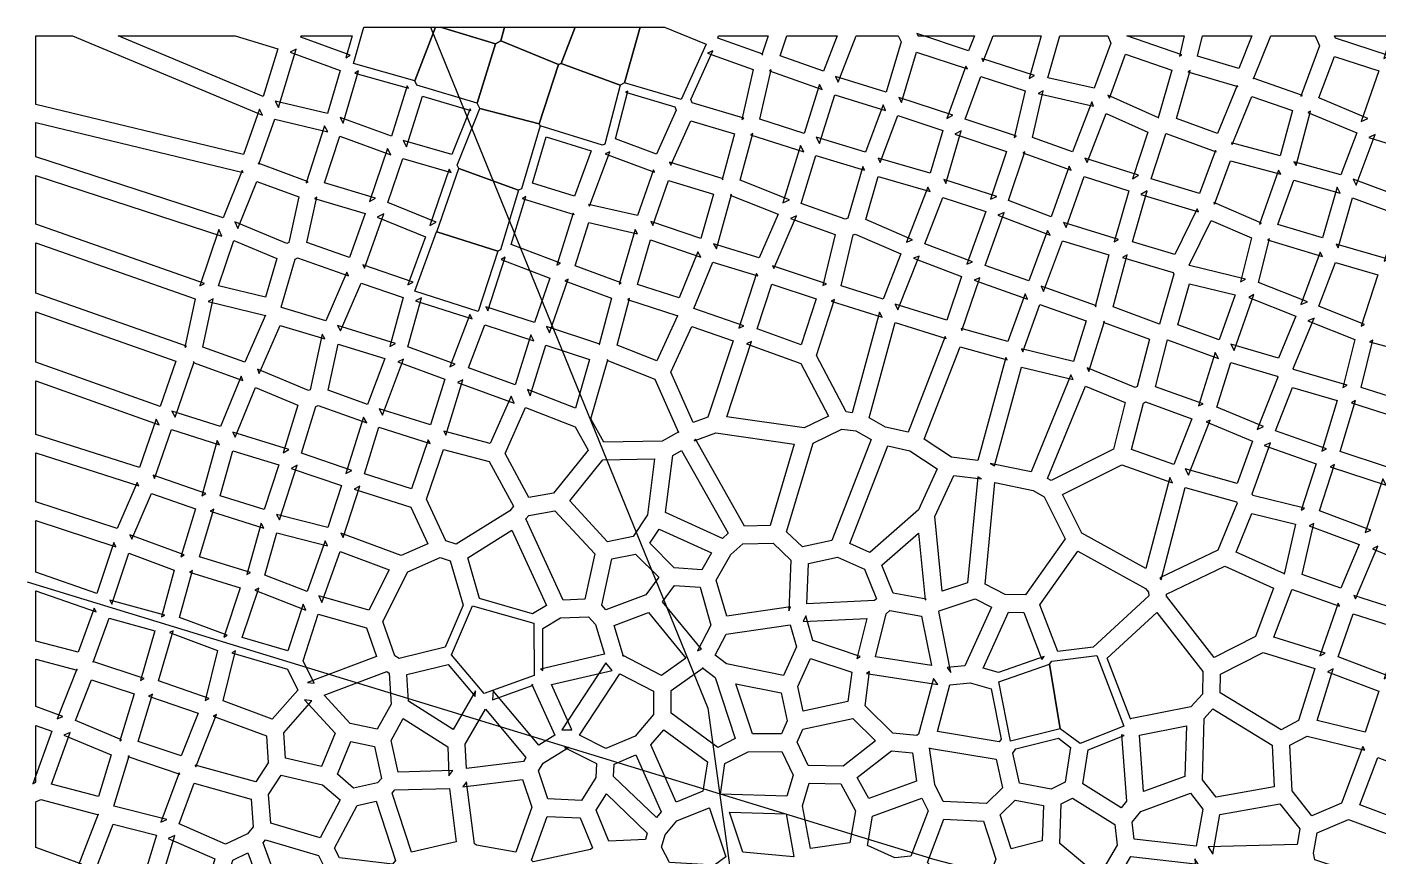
# Model space of a CAD drawing. Header units: metres. Extents: x -200 to 17000, y -360 to 16840.
# Drawn here: x -200 to 10521, y 10259 to 16840 of the extents above; entities that cross this region are included whole.
import ezdxf

# ---------------------------------------------------------------- set-up
doc = ezdxf.new("R2010")
doc.units = ezdxf.units.M
for name, color, linetype in [('AREAS_VERDES', 3, 'CONTINUOUS'), ('EIXOS_VIARIOS', 1, 'CONTINUOUS'), ('PRACAS', 8, 'CONTINUOUS'), ('QUADRAS', 7, 'CONTINUOUS')]:
    doc.layers.add(name, color=color, linetype=linetype)

msp = doc.modelspace()

# ---------------------------------------------------------------- linework, layer by layer
at = {"layer": 'AREAS_VERDES'}
for points in [[(3038.01, 16840), (2874.38, 16412.74), (2388.58, 16549.63), (2471.49, 16840)], [(3077.88, 16840), (3514.75, 16707.94), (3368.98, 16237.17), (2890.14, 16379.36), (2874.38, 16412.74), (3038.01, 16840)], [(3514.75, 16707.94), (3077.88, 16840), (3586.19, 16840), (3557.92, 16729.72)], [(4014.95, 16541.79), (3557.92, 16729.72), (3586.19, 16840), (4145.7, 16840), (4036.76, 16551.7)], [(4503.5, 16380.34), (4036.76, 16551.7), (4145.7, 16840), (4663.01, 16840), (4538.21, 16398.01)], [(4987.13, 16265.59), (4538.21, 16398.01), (4663.01, 16840), (4854.03, 16840), (5185.76, 16705.18)], [(3861.51, 16073.52), (3389.8, 16194.67), (3368.98, 16237.17), (3514.75, 16707.94), (3557.92, 16729.72), (4014.95, 16541.79)], [(4364.51, 15902.28), (3870.11, 16056.28), (3861.51, 16073.52), (4014.95, 16541.79), (4036.76, 16551.7), (4503.5, 16380.34), (4382.42, 15910.96)], [(3698.27, 15545.53), (3225.2, 15718.79), (3210.89, 15744.59), (3389.8, 16194.67), (3861.51, 16073.52), (3870.11, 16056.28), (3721.01, 15556.81)], [(3534.57, 15063.47), (3051.03, 15217.18), (3225.2, 15718.79), (3698.27, 15545.53), (3554.39, 15074.25)], [(3378.7, 14583.67), (2876.22, 14744.78), (3047.47, 15215.45), (3051.03, 15217.18), (3534.57, 15063.47)], [(3818.95, 12111.86), (3821.22, 11697.93), (3424.75, 11554.59), (3165.25, 11862.89), (3332.6, 12251.61)], [(7994.16, 11276.13), (7909.43, 11788.27), (7927.62, 11812.68), (8284.49, 11855.78), (8496.85, 11295.03), (8151.75, 11157.84)], [(7599.24, 11177.16), (7507.19, 11648.59), (7909.43, 11788.27), (7994.16, 11276.13)]]:
    msp.add_lwpolyline(points, close=True, dxfattribs=at)
at = {"layer": 'EIXOS_VIARIOS'}
for points in [[(3000, 16840), (5200, 11440), (6000, 5640), (6800, -360)], [(-200, 12440), (7000, 10240), (17000, 7640)]]:
    msp.add_lwpolyline(points, dxfattribs=at)
at = {"layer": 'PRACAS'}
for points in [[(5634.76, 16623.88), (5278.67, 16751.84), (5284, 16770), (5678.49, 16770), (5626.29, 16619.54)], [(2689.38, 15974.5), (2283.84, 16121.97), (2307.61, 16078.85), (2429.62, 16492.62), (2398.69, 16474.06), (2824.7, 16354.01), (2815.15, 16374.24)], [(4273.46, 15857.32), (4141.91, 15498.67), (3807.86, 15603.01), (3916.92, 15968.38)], [(6685.32, 14642.72), (6706.45, 14598.65), (6874.34, 15024.25), (6830.46, 15006.21), (7211.43, 14861.41), (7094.08, 14515.8)], [(2501.22, 13846.87), (2186.86, 13959.59), (2266.83, 14325.2), (2636.79, 14211.11)], [(5490.32, 12882.19), (5100.42, 13572.82), (5090.36, 13558.59), (5263.25, 13621.13), (5884.71, 13531.91), (5692.23, 12886.25)], [(515.93, 12862.81), (-130, 13074.24), (-130, 13462.71), (685.27, 13201.55), (673.23, 13229.55)], [(1044.96, 12654.11), (614.55, 12814.01), (631.95, 12778.15), (788, 13141.98), (1137.06, 13020.22), (1020.03, 12639.4)], [(4832.12, 11697.48), (4522.48, 11859.09), (4530.48, 11849.45), (4457.04, 12094.4), (4728.62, 12196.61), (5025.12, 11834.77)], [(5251.28, 10193.21), (4895.34, 10214.61), (4830.8, 10337.34), (4861.53, 10433.94), (4953.19, 10546.39), (5210.07, 10648.9), (5212.41, 10646.9), (5342.29, 10259.48)]]:
    msp.add_lwpolyline(points, close=True, dxfattribs=at)
at = {"layer": 'QUADRAS'}
for points in [[(159.36, 16770), (1667.58, 16139.99), (1643.1, 16187.63), (1517.31, 15830.34), (-130, 16225.72), (-130, 16770)], [(1673.81, 16289.11), (522.58, 16770), (1449.97, 16770), (1789.24, 16666.74)], [(2378.71, 16770), (2328.86, 16595.43), (2362.77, 16615.78), (1970.79, 16758.41), (1974.75, 16770)], [(6225.25, 16770), (6114.95, 16489.82), (5772.06, 16612.58), (5826.68, 16770)], [(6210.45, 16447.62), (6231.6, 16403.95), (6375.71, 16770), (6708.35, 16770), (6732.68, 16723.33), (6612.66, 16322.94)], [(6856.87, 16787.95), (6866.23, 16770), (7312.54, 16770), (7266.22, 16651.8)], [(7788.93, 16456.42), (7371.75, 16591.61), (7383.44, 16567.22), (7462.91, 16770), (7843.53, 16770), (7748.14, 16433.02)], [(8371.01, 16770), (8394.94, 16712.52), (8263.21, 16354.44), (7895.16, 16438.36), (7989.03, 16770)], [(8522.67, 16769.99), (8522.66, 16770), (8977.14, 16770), (8938.25, 16608.63), (8958.98, 16619.11)], [(9513.83, 16770), (9409.6, 16511.05), (9082.31, 16608.84), (9121.15, 16770)], [(9524.36, 16434.67), (9527.34, 16428.64), (9664.75, 16770), (10014.55, 16770), (10050.82, 16692.11), (9900.24, 16291.13), (9914.97, 16298.18)], [(10617.45, 16770), (10558.65, 16590.81), (10605.58, 16612.62), (10177.3, 16752.15), (10168.99, 16770)], [(2183.84, 16154.11), (1766.68, 16253.45), (1793.4, 16201.44), (1934.82, 16664.05), (1886.61, 16640.06), (2284.45, 16495.3)], [(5485.65, 16116.96), (5075.8, 16237.87), (5063.77, 16265.21), (5238.38, 16651.64), (5195.26, 16633.05), (5557.7, 16502.8), (5468, 16106.67)], [(7140.74, 16141.51), (6714.82, 16282.24), (6734.06, 16240.39), (6854.24, 16641.28), (7256.88, 16507.36), (7245.71, 16530.66), (7093.08, 16115.25)], [(8772.19, 16120.68), (8371.84, 16300.45), (8383.17, 16275.03), (8512.11, 16625.51), (8878.64, 16498.75), (8770.73, 16119.95)], [(10432.78, 16115.63), (10045.08, 16278.59), (10168.68, 16607.71), (10520.46, 16493.11), (10379.7, 16089.74)], [(5963.28, 15996.54), (5612, 16108.68), (5700.69, 16500.35), (5688.14, 16493.92), (6104.7, 16344.79), (6085.57, 16384.29)], [(7647.68, 15974.5), (7240.36, 16110.17), (7364.09, 16446.93), (7714.21, 16333.46), (7628.96, 15964.1)], [(9397.49, 16375.4), (9241.13, 15995.81), (8914.73, 16114.46), (9023.03, 16494.62), (9005.4, 16485.71), (9401.46, 16367.37)], [(4792.35, 15832.37), (4465.94, 15954.46), (4563.4, 16332.28), (4545.14, 16322.99), (4936.15, 16207.65), (4948.23, 16180.19)], [(6056.98, 15966.25), (6084.7, 15916.06), (6206.51, 16302.27), (6608.87, 16177.55), (6588.16, 16222.58), (6448.02, 15848.6)], [(8242.98, 16245.66), (8089.56, 15850.01), (7772.4, 15963.04), (7858.19, 16334.75), (7818.83, 16312.17), (8257.96, 16212.04)], [(3169.31, 15829.48), (2782.48, 15941.35), (2809.91, 15891.13), (2936.24, 16292.65), (3319.63, 16178.8), (3313.3, 16191.71)], [(9350.52, 15921.94), (9356.64, 15908.67), (9513.75, 16290.07), (9834.78, 16177.9), (9738.88, 15818.56)], [(1355.53, 15326.93), (-130, 15811.32), (-130, 16081.75), (1513.33, 15687.32), (1506.2, 15702.49)], [(2013.07, 15604.58), (2029.7, 15613.86), (1633.68, 15760.4), (1637.93, 15751.35), (1764.23, 16110.12), (2185.86, 16009.71), (2159.31, 16057.86)], [(5321.03, 15636.53), (4895.24, 15767.83), (4905.89, 15743.42), (5063.68, 16095.48), (5409.46, 15993.47), (5312.12, 15631.76)], [(6550.56, 15799.28), (6566.85, 15766.72), (6705.88, 16137.75), (7061.76, 16020.17), (6963.21, 15680.33)], [(8189.08, 15799.69), (8206.94, 15765.48), (8357.38, 16153.47), (8687.5, 16005.24), (8566.52, 15635.78), (8615.06, 15664.27)], [(9847.04, 15771.45), (9863.62, 15743), (9978.47, 16173.36), (9957.74, 16163.44), (10345.58, 16000.42), (10219.72, 15667.49)], [(2515.57, 15457.4), (2564, 15483.38), (2159.85, 15603.56), (2279.55, 15974.56), (2685.44, 15826.96), (2658.81, 15875.71)], [(5847.26, 15470.62), (5455.64, 15626.33), (5554.93, 15995.29), (5537.91, 15985.37), (5961.1, 15850.28), (5933.84, 15899.63), (5794.27, 15446.87)], [(7490.11, 15496.6), (7070.1, 15631.95), (7085.85, 15600.59), (7206.94, 16018.14), (7156.71, 15990.47), (7566.19, 15854.08), (7439.39, 15474.36)], [(9225, 15859.83), (9098.77, 15519.11), (8713.63, 15635.16), (8830.99, 15993.57), (8833.75, 15994.93), (9228.94, 15851.28)], [(10721.52, 15483), (10315.24, 15633.6), (10339.02, 15587.13), (10490.57, 15988.05), (10441.94, 15964.34), (10846.39, 15837.69)], [(3044.95, 15292.06), (2660.54, 15448.6), (2779.64, 15796.44), (3163.69, 15685.37), (3148.81, 15712.19), (2994.4, 15267.49)], [(4252.91, 15433.81), (4261.68, 15418.65), (4420.49, 15851.61), (4385.97, 15834.89), (4777.06, 15688.62), (4768.81, 15707.53), (4642.37, 15344.42)], [(6289.14, 15316.45), (5938.55, 15439.67), (6055.91, 15820.37), (6441.5, 15704.37), (6426.81, 15733.72), (6308.01, 15325.02)], [(8064.16, 15736.46), (7921.16, 15336.29), (7583.64, 15464.33), (7712.56, 15850.39), (7696.5, 15841.47), (8080.85, 15704.48)], [(9210.58, 15449.69), (9216.88, 15434.9), (9344.25, 15778.73), (9742.54, 15672.71), (9724.05, 15704.45), (9572.65, 15276.63), (9589.49, 15285.4)], [(1208.05, 14807.37), (-130, 15277.31), (-130, 15664.06), (1345.83, 15182.84), (1320.79, 15235.43), (1170.09, 14787.63)], [(6820.9, 15153.64), (6450.68, 15314.26), (6549.41, 15653.91), (6962.16, 15534.93), (6944.21, 15570.68), (6775.06, 15134.8)], [(8455.76, 15155.57), (8018.45, 15290.53), (8039.34, 15250.97), (8183.56, 15654.54), (8537.48, 15542.03), (8420.65, 15136.09)], [(1861.26, 15124.16), (1447.77, 15294.41), (1472.5, 15242.48), (1622.11, 15615.4), (1954.21, 15492.52), (1874.96, 15132.1)], [(5144.45, 15161.96), (4747.84, 15298.54), (4763.86, 15267.59), (4887.83, 15623.61), (5242.59, 15514.21)], [(10073.63, 15167.41), (9719.96, 15273.26), (9845.03, 15626.67), (10214.22, 15523.67), (10190.38, 15570.26)], [(2356.63, 15012.72), (2018.36, 15132.35), (2097.27, 15491.25), (2079.59, 15481.37), (2480.98, 15362.01)], [(4031.67, 14966.58), (3640.41, 15116.29), (3756.4, 15496.22), (3726.95, 15481.62), (4137.75, 15353.29), (4131.56, 15364), (4002.03, 14951.81)], [(5244.92, 15120.76), (5266.95, 15080), (5387.7, 15513.42), (5376.19, 15507.26), (5755.98, 15356.26), (5605.71, 15009.41)], [(7298.06, 14978.25), (6920.22, 15121.87), (7062.08, 15487.44), (7403.48, 15377.42), (7252.66, 14959.08)], [(9080.13, 15398.71), (8901.48, 15036.09), (8566.35, 15136.16), (8683.13, 15541.89), (8633.87, 15512.97), (9089.99, 15375.54)], [(10196.35, 15087.92), (10311.62, 15485.63), (10712.21, 15337.14), (10693.3, 15378.87), (10563.44, 14982.71), (10595.33, 14998.38), (10180.43, 15117.82)], [(2863.26, 14816.5), (2461.96, 14954.33), (2475.1, 14928.08), (2628.57, 15359.15), (2576.98, 15331.47), (2958.64, 15176.04), (2820.01, 14795.05)], [(6139.41, 14804.27), (5711.36, 14947.66), (5722.05, 14925.78), (5902.32, 15341.88), (5854.97, 15320.66), (6209.55, 15196.03), (6111.34, 14790.35)], [(7893.5, 15227.35), (7743.77, 14828.54), (7397.95, 14949.3), (7549.55, 15369.79), (7497.86, 15347.13), (7913.5, 15189.46)], [(4512.79, 14810.89), (4146.69, 14945.15), (4254.96, 15289.7), (4640.59, 15201.18), (4623.47, 15234.25), (4496.41, 14802.35)], [(9461.72, 14841.2), (9018.19, 14949.21), (9016.44, 14952.64), (9190.44, 15305.83), (9509.99, 15167.28), (9423.18, 14818.69)], [(1064.13, 14309.65), (-130, 14729.47), (-130, 15128.93), (1132.17, 14685.64), (1050.68, 14302.58)], [(1691.36, 14696.97), (1318.07, 14788.42), (1438.66, 15146.75), (1781.65, 15005.53)], [(4970.27, 14693.14), (4641.54, 14799.64), (4745.04, 15151.43), (5143.33, 15014.28), (5119.61, 15058.17)], [(6589.03, 14682.51), (6255.07, 14789.03), (6352.48, 15191.45), (6366.9, 15198), (6730.21, 15040.38)], [(8280.03, 14630.52), (7841.03, 14785.52), (7861.29, 14743.25), (8012.45, 15145.87), (8378.6, 15032.87), (8269.6, 14625.07)], [(9953.82, 14660.65), (9566.65, 14815.46), (9652.55, 15160.4), (9636.59, 15152.08), (10073.15, 15021.42), (10055.96, 15053.71), (9900.74, 14638.69)], [(2168.57, 14511.28), (1816.78, 14615.1), (1814.58, 14619.56), (1925.83, 14999.77), (1943.85, 15010.21), (2349.19, 14866.85), (2334.96, 14895.27)], [(3823.95, 14497.93), (3437.76, 14621.96), (3454.23, 14589.59), (3592.53, 15015.32), (3559.51, 14997.35), (3946.84, 14849.14)], [(8780.57, 14484.31), (8413.35, 14620.72), (8523.58, 15033.09), (8488.12, 15013.41), (8889.4, 14893.59), (8895.5, 14881.63), (8780.89, 14484.47)], [(5484.14, 14471.87), (5087.02, 14607.69), (5086.79, 14608.2), (5237.48, 14976.54), (5595.41, 14866.07), (5586, 14885.33), (5445.18, 14453.16)], [(10380.03, 14466.79), (10407.64, 14481.8), (10045.25, 14625.43), (10175.45, 14973.57), (10513, 14876.39)], [(2676.64, 14307.87), (2720.85, 14331.7), (2262.65, 14473), (2285.94, 14430.01), (2450.66, 14810.18), (2783.26, 14695.95)], [(4342.43, 14325.89), (3918.56, 14464.35), (3943.45, 14415.56), (4092.05, 14840.24), (4064.11, 14826.32), (4433.76, 14690.76), (4336.51, 14323.02)], [(5940.22, 14319.14), (5590.02, 14445.78), (5706.03, 14801.8), (6056.91, 14684.26)], [(7206.72, 14448.34), (7213.95, 14433.41), (7355.61, 14850.59), (7310.51, 14831.54), (7734.73, 14683.41), (7714.59, 14725.4), (7576.73, 14345.69)], [(9380.9, 14716.79), (9254.77, 14358.56), (8924.79, 14478.19), (9019.07, 14804.9)], [(3153.23, 14146.75), (3194.28, 14167.4), (2820.78, 14304.05), (2927.37, 14692.02), (2881.88, 14669.46), (3329.54, 14525.92), (3312.08, 14560.26)], [(9346.82, 14324.87), (9373.51, 14274.29), (9530.11, 14719.01), (9489.74, 14695.44), (9862.28, 14546.48), (9723.61, 14214.57)], [(854.84, 13831.25), (-130, 14182.14), (-130, 14581.07), (980.56, 14190.63)], [(1526.63, 14181.86), (1193.51, 14301.18), (1275.04, 14684.41), (1236.35, 14664.29), (1691.39, 14552.83), (1690.36, 14554.92)], [(4793.93, 14192.47), (4479.56, 14316.36), (4577.51, 14686.75), (4561.51, 14678.41), (4959.74, 14549.38), (4958.94, 14551.12)], [(6295.19, 13787.61), (6060.37, 14235.18), (6202.25, 14679.16), (6177.41, 14666.85), (6580.07, 14538.42), (6561, 14578.2), (6343.31, 13782.03)], [(7685.27, 14287.7), (7696.42, 14265.13), (7832.54, 14640.05), (8198.55, 14510.82), (8097.9, 14187.93)], [(3670.83, 14003.12), (3299.78, 14137.84), (3430.2, 14477.35), (3818.36, 14352.68), (3794.05, 14400.34)], [(6607.31, 13667.8), (6476.99, 13740.12), (6683.82, 14496.59), (7088.68, 14370.89), (7081.22, 14386.27), (6786.46, 13627.48)], [(8206.54, 14138.68), (8220.01, 14109.23), (8343.63, 14505.79), (8334.09, 14500.81), (8700.34, 14364.77), (8604.16, 13990.63), (8588, 13981.81)], [(9844.35, 14125.45), (9840.96, 14132.29), (10007.72, 14531.44), (9956.2, 14510.13), (10329.49, 14362.18), (10234.19, 13981.68), (10267.99, 14001.17)], [(2030.96, 13957.38), (1626.82, 14126.14), (1640.88, 14093.82), (1806.88, 14472.05), (2160.47, 14367.7), (2140.77, 14404.06), (2044.42, 13963.55)], [(5400.39, 14352.55), (5200.11, 13747.17), (5083.38, 13704.94), (4906.67, 14102.57), (5073.18, 14464.46)], [(4150.46, 13818.35), (3768.36, 13966.96), (3790.54, 13916.49), (3915.15, 14318.19), (4261.63, 14205)], [(5963.81, 13661.99), (5348.61, 13750.31), (5545.73, 14346.13), (5506.28, 14327.19), (5935.41, 14172), (6154.74, 13753.96)], [(7131.62, 13428.1), (6915.45, 13572.89), (7199.83, 14304.97), (7571.54, 14201.84), (7562.49, 14220.14), (7339.5, 13401.74)], [(9126.03, 13851.07), (8748.02, 13987.93), (8843.46, 14359.19), (8842.94, 14358.95), (9248.04, 14212.09), (9223.25, 14259.07), (9091.15, 13835.35)], [(10378.75, 13982.62), (10472.73, 14357.83), (10446.81, 14343.75), (10873.32, 14228.88), (10863.43, 14248.69), (10714.08, 13875.8)], [(1334.01, 13671.92), (948.81, 13794.71), (973.82, 13747.39), (1126.69, 14184.37), (1117.68, 14179.63), (1512.37, 14038.26), (1497.88, 14071.59)], [(2999.55, 13684.79), (2592.53, 13812.5), (2619.42, 13763.09), (2784.66, 14207.05), (2741.71, 14183.9), (3112.13, 14048.38)], [(4837.02, 13556.84), (4374.23, 13549.35), (4271.85, 13733.88), (4406.21, 14201.23), (4398.89, 14197.67), (4777.52, 14048.46), (4965.76, 13624.88), (4969.73, 13630.49)], [(9605.13, 13671.86), (9234.49, 13824.75), (9345.09, 14179.5), (9714.97, 14071.23), (9718.67, 14063.76), (9553.93, 13649.7)], [(7436.93, 13379.52), (7473.28, 13360.18), (7686.67, 14143.33), (8095.7, 14044.43), (8078.1, 14082.89), (7762.93, 13312.59)], [(824.28, 13730.72), (692.93, 13346.1), (-130, 13609.72), (-130, 14033.52), (848.51, 13684.89)], [(1877.35, 13489.2), (1431.93, 13626.51), (1451.35, 13589.06), (1611.9, 13980.65), (1946.63, 13840.88), (1830.31, 13463.99)], [(3472.92, 13538.09), (3104.86, 13634.49), (3121.34, 13604.81), (3256.74, 14042.11), (3213.36, 14020.28), (3663.89, 13856.69), (3639.41, 13912.42)], [(7922.05, 13243.66), (7893.16, 13261.18), (8192.6, 13993.04), (8509.53, 13862.71), (8416.16, 13492.89)], [(10105.48, 13495.62), (9700.23, 13638.71), (9836.73, 13981.79), (10189.61, 13878.26), (10068.1, 13475.84)], [(2375.74, 13323.96), (1975.66, 13460.21), (2089.91, 13830.4), (2108.56, 13838.94), (2493.95, 13700.75), (2468.93, 13746.75), (2329.13, 13298.61)], [(9037.28, 13734.3), (8893.26, 13370.28), (8559.65, 13489.33), (8652.63, 13857.59), (8670.23, 13867.2)], [(10580.68, 13353.67), (10213.49, 13473.01), (10336.01, 13878.79), (10303.08, 13859.79), (10706.85, 13731.17), (10701.77, 13740.49)], [(3973.89, 13144.19), (3779.4, 13109.35), (3590.66, 13458.32), (3752.78, 13822.81), (4147.61, 13669.24), (4249.32, 13485.92)], [(8984, 13335.99), (9010.34, 13285.66), (9183.54, 13723.42), (9149.82, 13708.23), (9517.32, 13556.63), (9396.22, 13219.35)], [(1218, 13140.27), (801.55, 13285.53), (811.94, 13261.37), (944.37, 13649.18), (1325.47, 13527.7), (1308.45, 13560.5), (1186.5, 13123.58)], [(2849.39, 13178.6), (2475.12, 13296.47), (2590.52, 13666.4), (2998.01, 13538.54), (2981.91, 13567.53)], [(5950.05, 12718.35), (5824.05, 12838.39), (6033.22, 13540.03), (6262.48, 13650.47), (6373.14, 13637.64), (6494.74, 13570.16), (6182.78, 12768.79)], [(7017.88, 13335.78), (6869.19, 13012.47), (6483.28, 12674.48), (6323.84, 12745.23), (6625.52, 13520.2), (6801.78, 13480.53)], [(9521.4, 13125.66), (9515.69, 13137.8), (9661.41, 13543.66), (9610.87, 13521.79), (10023.47, 13376.11), (9903.99, 13007.79), (9931.53, 13023.79)], [(1680.49, 13013.15), (1331.51, 13122.34), (1431.38, 13480.17), (1796.06, 13367.76)], [(3627.42, 13004.99), (3202.78, 12739.2), (3121.73, 12765.15), (2968.9, 13095.25), (3103.44, 13490.14), (3465.59, 13395.28), (3657.53, 13040.38)], [(4403.88, 12759.04), (4104.41, 13083.02), (4367.31, 13409.21), (4776.09, 13415.84), (4720, 12972.73), (4605.91, 12800.06)], [(5314.01, 12784.77), (4863.31, 12990.09), (4920.66, 13443.14), (4990.86, 13482.1), (5361.09, 12826.32)], [(2185.79, 12870.35), (1779.01, 12974.13), (1801.45, 12932.5), (1942.5, 13365.29), (1894.97, 13339.8), (2294.29, 13203.8)], [(8165.94, 12827.23), (8012.8, 13132.63), (8480.94, 13368.77), (8884.13, 13224.89), (8861.37, 13268.39), (8672.4, 12547.29)], [(10049.57, 13002.85), (10168.93, 13370.8), (10133.2, 13351.9), (10578.07, 13207.31), (10551.04, 13257.35), (10411.24, 12830.83), (10455.47, 12851.22)], [(2766.06, 12648.59), (2289.78, 12827.21), (2307.6, 12792.23), (2440.16, 13199.64), (2394.84, 13174.98), (2843.07, 13033.81), (2977.76, 12742.89)], [(7258.69, 12432.89), (7056.07, 12365.67), (6998.06, 12957.62), (7148.54, 13284.84), (7369.5, 13256.81), (7338.84, 13273.13)], [(7555.9, 12340.85), (7398.24, 12421.49), (7475.24, 13228.74), (7779.79, 13166.21), (7865.38, 13114.29), (8031.72, 12782.56), (7718.44, 12338.62)], [(8782.14, 12472.83), (8793.64, 12457.68), (8985.57, 13190.05), (9390.26, 13075.54), (9395.79, 13063.78), (9243.95, 12692.47)], [(1573.04, 12515.61), (1166.5, 12639.41), (1282.17, 13015.83), (1252.81, 13000.28), (1677.51, 12867.39), (1656.9, 12905.62), (1542.44, 12499.44)], [(4303.04, 12661.88), (4224.67, 12302.87), (4052.94, 12295.43), (3756.01, 12940.07), (3778.95, 12967.04), (3986.59, 13004.23)], [(9772.69, 12504.25), (9388.87, 12676.98), (9514.1, 12983.22), (9858.8, 12897.6), (9769.59, 12502.77)], [(353.08, 12348.14), (-130, 12516.89), (-130, 12926.93), (505, 12719.07), (488.4, 12753.29)], [(9912.4, 12499.59), (10003.74, 12903.83), (9968.85, 12883.55), (10365.3, 12735.45), (10219.52, 12391.73)], [(2163.71, 12766.26), (2020.89, 12364.07), (1686.31, 12493.83), (1780.82, 12829.19), (2184.06, 12726.31)], [(3809.41, 12187.43), (3388.96, 12308.25), (3294.44, 12631.42), (3643.43, 12849.85), (3918.92, 12251.74)], [(4932.41, 12552.54), (4738.24, 12746.37), (4812.82, 12859.25), (5227.6, 12670.29), (5151.6, 12536.6)], [(6929.23, 12304.44), (6669.42, 12350.61), (6579.35, 12572.52), (6870.17, 12827.23), (6922.12, 12297.12)], [(892.38, 12176.19), (456.4, 12296.2), (472.73, 12264.45), (607.3, 12667.35), (967.43, 12533.56), (866.04, 12162.12)], [(2510.08, 12215.63), (2113.19, 12328.6), (2138.64, 12277.28), (2281.87, 12680.65), (2670.76, 12534.81)], [(4809.35, 12477.57), (4706.84, 12338), (4390.99, 12219.13), (4357.66, 12255.69), (4437.87, 12623.08), (4625.43, 12661.16)], [(5855.2, 12242), (5348.58, 12167.53), (5266.03, 12454.61), (5381.38, 12657.49), (5477, 12741.89), (5717.31, 12746.73), (5857.34, 12613.32), (5840.15, 12209.74)], [(7973.58, 11888.74), (7833.03, 12258.19), (8134.12, 12684.86), (8670.48, 12388.38), (8692.96, 12358.75), (8695.79, 12328.6), (8253.74, 11922.57)], [(10335.42, 12306.45), (10512.17, 12723.19), (10469.81, 12703.67), (10822.44, 12558.25), (10718.42, 12206.25), (10321.87, 12333.34)], [(2749.93, 11833.47), (2716.3, 11853.16), (2622.35, 12127.29), (2819.64, 12519.19), (3075.21, 12633.04), (3155.63, 12607.3), (3258.34, 12256.15), (3114.75, 11922.61)], [(6521.09, 12292.15), (5982.69, 12266.39), (5996.26, 12585.12), (6226.86, 12635.1), (6441.53, 12539.84), (6536.24, 12306.47)], [(9215.13, 11841.15), (8836.51, 12327.42), (8835.06, 12342.97), (9299.29, 12563.77), (9684.9, 12390.24), (9540.76, 12006.7)], [(1387.67, 12017.26), (1010, 12157.87), (1111.86, 12531.03), (1088.02, 12516.97), (1491.05, 12394.23), (1360.28, 12003.16)], [(-130, 12368.6), (347.53, 12201.78), (331.95, 12232.07), (204.94, 11883.46), (-130, 11971.14)], [(1868.1, 11894.33), (1507.05, 12000.61), (1637.74, 12391.46), (1606.15, 12374.76), (2012.1, 12217.31), (1988.82, 12264.27)], [(5147.69, 11906.08), (4839.53, 12282.15), (4934.89, 12411.99), (5136.83, 12397.31), (5223.2, 12096.96), (5116.61, 11892.9)], [(10052.46, 11854.75), (10094.3, 11875.03), (9688.33, 12001.42), (9829.13, 12376.06), (9834.43, 12378.59), (10208.5, 12247.22), (10196.72, 12270.59)], [(7096.15, 11762.24), (7126.99, 11722.21), (7029.46, 12206.7), (7033.24, 12210.59), (7318.26, 12305.15), (7447.28, 12239.16), (7237.41, 11775.83)], [(729.13, 11674.58), (321.9, 11808), (324.42, 11802.43), (451.87, 12152.24), (813.64, 12052.65), (698.67, 11658.22)], [(2025.44, 11641.96), (2076.23, 11636.52), (1988.95, 11813.37), (2109.88, 12183.98), (2492.22, 12075.15), (2570.27, 11847.42)], [(3871.04, 11749.46), (3891, 11737.18), (3889.17, 12071.92), (4029.44, 12154.28), (4251.88, 12163.92), (4308.75, 12101.52), (4379.04, 11867.07)], [(6407.29, 11848.44), (6032.77, 11974.28), (5977.12, 12172.19), (5955.08, 12124.91), (6459.78, 12149.06), (6381.16, 11831.73)], [(6973.18, 11776.85), (6528.76, 11845.32), (6613.33, 12186.7), (6641.56, 12213.37), (6894.35, 12168.45)], [(7866.15, 11847.34), (7504.81, 11721.86), (7382.01, 11755.73), (7583.45, 12200.46), (7705.85, 12198.78), (7848.53, 11823.71)], [(8549.51, 11353.62), (8366.73, 11836.27), (8760.15, 12197.62), (9124.88, 11729.18), (9121.19, 11549.99), (9030.12, 11449.36), (8548.75, 11353.82)], [(10197.5, 11845.7), (10316.29, 12188.12), (10716.87, 12059.74), (10704.88, 12082.19), (10562.18, 11670.71), (10600.47, 11692.59)], [(1244.24, 11516.64), (843.52, 11654.87), (959.69, 12053.42), (930.78, 12037.98), (1309.35, 11897.03), (1211.87, 11501.02)], [(5798.71, 11698.76), (5346.2, 11791.09), (5256.58, 11858.49), (5343.73, 12025.31), (5851.98, 12100.03), (5901.11, 11925.31)], [(83.73, 11373.95), (-130, 11451.63), (-130, 11826.42), (198.84, 11740.34), (194.8, 11749.29), (38.47, 11354.87)], [(1744.9, 11351.32), (1354.86, 11496.18), (1452.59, 11893.22), (1424.77, 11878.89), (1864.36, 11749.49), (1947.03, 11581.98)], [(4040.92, 11267.97), (4120.79, 11266.34), (3957.86, 11625.86), (4441.24, 11737.77), (4390.62, 11798.75)], [(6339.73, 11723.45), (6308.63, 11490.69), (5955.44, 11415.52), (5912.81, 11611.27), (6013.11, 11833.19)], [(9261.45, 11561.28), (9264.49, 11709.2), (9603.08, 11881.33), (10012.24, 11753.95), (9883.25, 11340.43), (9745.18, 11267.29)], [(2671.45, 11717.19), (2686.67, 11470.79), (2577.72, 11273.44), (2362.52, 11318.14), (2156.39, 11541.71), (2651.96, 11728.6)], [(3356.15, 11575.3), (3179.88, 11269.71), (2825.46, 11494.74), (2812.49, 11704.64), (3139.67, 11784.58), (3352.75, 11531.44)], [(4623.01, 11217.32), (4388.93, 11120.21), (4179.98, 11224.57), (4501.28, 11712.24), (4767.74, 11573.16), (4767.69, 11389.16)], [(5277.49, 11127.5), (4907.69, 11399.05), (4907.74, 11579.46), (5161.12, 11759.71), (5157.21, 11758.05), (5257.14, 11682.89), (5416.9, 11198.72)], [(6856.88, 11221.34), (6666.04, 11240.92), (6445.5, 11457.89), (6481.84, 11729.94), (6457.85, 11714.59), (7023.24, 11627.49), (6987.68, 11673.64), (6868.33, 11233.43)], [(10030.46, 11342.23), (10157.72, 11750.19), (10112.45, 11728.25), (10518.96, 11573.8), (10411.07, 11248.4)], [(648.96, 11553.53), (535.48, 11179.73), (549.51, 11186.99), (183.14, 11339.9), (311.61, 11664.05)], [(3803.91, 11626.39), (3986.04, 11224.5), (3857.59, 11145.31), (3496.71, 11577.08), (3491.05, 11504.13), (3813.28, 11620.63)], [(5784.15, 11236.28), (5552.64, 11234.14), (5421.05, 11632.93), (5780.79, 11559.54), (5828.69, 11339.61)], [(7524.85, 11192.85), (7510.45, 11172.19), (7019.06, 11254.37), (7119.22, 11623.81), (7278.3, 11639.11), (7446.79, 11592.63)], [(1022.65, 11060.47), (680.58, 11175.77), (794.42, 11550.73), (763.78, 11534.28), (1156.64, 11398.76)], [(2135.02, 10976.79), (1850.05, 11043.14), (1837.42, 11244.48), (2059.19, 11497.55), (2000.94, 11503.78), (2244.43, 11239.68)], [(1613.79, 10853.81), (1133.23, 10987.85), (1139.18, 10974.49), (1303.7, 11389.89), (1275.54, 11376.3), (1698.73, 11219.12), (1712.14, 11005.46)], [(3736.48, 11016.41), (3283.8, 10959.32), (3274.89, 11154.22), (3435.27, 11432.28), (3756.39, 11048.09)], [(9121.81, 10870.59), (9135.71, 11357.39), (9203.72, 11432.54), (9674.72, 11146.28), (9691.04, 10815.09), (9228.93, 10733.71)], [(-130, 11302.67), (-3.84, 11256.82), (-153.92, 10839.25), (-130, 10850.99)], [(3146.26, 10902.43), (3177.25, 10943.43), (2742.73, 10931.23), (2688.02, 11183.57), (2783.1, 11355.8), (3135.76, 11131.89)], [(5160.07, 10779.68), (4947.16, 10694.72), (4747.26, 11147.52), (4849.05, 11268.42), (5195.36, 11014.12)], [(6270.9, 10979.43), (5995.44, 10983.23), (5907.24, 11168.16), (5951.83, 11271.61), (6349.23, 11356.2), (6528.41, 11179.93)], [(8653.74, 10777.15), (8620.94, 11225.41), (8994, 11299.46), (8982.5, 10896.85)], [(366.75, 10738.75), (-5.93, 10837.09), (141.12, 11246.21), (92.87, 11225.87), (467.29, 11069.6)], [(2579.3, 10846.74), (2390.08, 10804.39), (2261.02, 10915.19), (2368.68, 11173.87), (2555.27, 11135.12), (2610.49, 10880.43)], [(7921.71, 10797.29), (7670.32, 10844.78), (7617.59, 11081.06), (7641.68, 11115.63), (7978.82, 11200.12), (8075.99, 11127.18), (8032.03, 10850.87)], [(8518.84, 10702.31), (8475.53, 10649.09), (8171.85, 10838.66), (8214.62, 11107.51), (8501.37, 11221.5), (8480.45, 11226.97)], [(9832.81, 10782.76), (9814.92, 11145.8), (9950.66, 11217.72), (10407.93, 11104.98), (10394.43, 11133.82), (10222.86, 10685.48), (9989.24, 10585.67)], [(907.29, 10555.09), (488.89, 10661.83), (489.4, 10660.85), (611.06, 11061.21), (599.65, 11055.31), (1011.8, 10916.38), (1007.14, 10926.85), (861.99, 10534.67)], [(4314.96, 11000.66), (4311.72, 10890.17), (4197.16, 10707.69), (3928.81, 10719.73), (3854.96, 10941.83), (3893.34, 11002.89), (4094.43, 11126.85), (4060.94, 11127.53)], [(4829.03, 10615.65), (4792.58, 10570.93), (4452.01, 10898.06), (4454.88, 10996), (4629.19, 11068.31)], [(5826.5, 10740.03), (5299.31, 10756.78), (5298.32, 10757.62), (5334.74, 10999.54), (5519.33, 11093.83), (5786.41, 11096.29), (5876.23, 10907.95)], [(6853.76, 10858.93), (6475.96, 10721.81), (6384.37, 10890.34), (6655.28, 11101.29), (6822.26, 11084.16)], [(7066.44, 10698), (6998.68, 10833.53), (6957.98, 11124.5), (6956.46, 11122.89), (7484.52, 11034.58), (7535.29, 10807.08), (7409.62, 10682.73)], [(10368.19, 10673.53), (10510.92, 11046.53), (10851.47, 10918.32), (10720.39, 10541.29)], [(1548.02, 10443.61), (1373.91, 10361.19), (1006.12, 10520.74), (1125.96, 10844.54), (1578.26, 10718.38), (1594.17, 10497.52)], [(2123.99, 10411.95), (1732.39, 10527.29), (1716.04, 10754.18), (1815.44, 10907.45), (2144.29, 10830.89), (2283.05, 10711.77)], [(3675.57, 10296.38), (3363.49, 10351.56), (3347.47, 10363.9), (3285.82, 10854.89), (3255.38, 10814.62), (3729.83, 10874.46), (3803.52, 10652.83)], [(6325.44, 10371.92), (6011.93, 10326.23), (5950.14, 10664.49), (6003.04, 10843.11), (6252.57, 10839.67), (6370.02, 10623.55)], [(3204.33, 10380.14), (2848.89, 10297.51), (2695.21, 10765.87), (2718, 10790.48), (3151.28, 10802.65)], [(4703.31, 10398.39), (4415.03, 10385.32), (4313.31, 10629.41), (4394.68, 10759.01), (4718.94, 10447.54)], [(6682.59, 10250.96), (6463.93, 10351.05), (6505.09, 10583.44), (6896.22, 10725.41), (6945.89, 10626.06), (6808.54, 10264.48)], [(8204.73, 10185.51), (7990.09, 10364.56), (8000.09, 10679.72), (8091.19, 10723.97), (8425.35, 10515.37), (8445.04, 10351.66), (8339.19, 10172.51)], [(8580.25, 10399.87), (8563.89, 10535.87), (8632.79, 10620.53), (9027.31, 10764.18), (9125.22, 10639.07), (9071.95, 10344.88)], [(205.57, 10189.97), (233.7, 10203.21), (-130, 10334.3), (-130, 10695.04), (-90.24, 10714.55), (366.34, 10594.07), (364.51, 10597.57)], [(2697.79, 10202.7), (2278.16, 10252.16), (2238.17, 10328.45), (2417.86, 10667.14), (2569.15, 10701.01), (2723.27, 10231.3)], [(5878.37, 10259.39), (5476.91, 10298.37), (5370.95, 10614.44), (5819.57, 10600.18), (5881.1, 10263.31)], [(7604.28, 10323.39), (7517, 10592.03), (7635.16, 10708.94), (7859.6, 10666.55), (7850.74, 10387.28)], [(9202.93, 10282.47), (9259.88, 10597.01), (9735.08, 10680.69), (9893.43, 10481.19), (9872.51, 10356.82), (9167.63, 10338.09)], [(825.56, 10431.46), (694.94, 9999.33), (733.97, 10016.52), (350.69, 10176.75), (483.99, 10518.6)], [(4269.47, 10318.81), (3813.99, 10220.02), (3801.7, 10233.38), (3926.02, 10579.71), (4187.24, 10568), (4285.3, 10332.68)], [(7000.64, 10152.64), (6939.88, 10215.98), (7069.69, 10557.72), (7385.51, 10543.66), (7483.87, 10240.9), (7439.01, 10122.68)], [(10003.12, 10289.24), (10030.31, 10450.97), (10279.32, 10557.36), (10713.18, 10394.46), (10692.57, 10434.21), (10565.86, 10011.11), (10614.56, 10039.09), (10013.21, 10236.95)], [(1174.33, 9861.42), (1208.29, 9881.49), (839.79, 9994.7), (971.52, 10430.48), (918.01, 10406.36), (1290.14, 10244.92)], [(2014.83, 9747.09), (1881.37, 9755.93), (1903.08, 9741.28), (1671.32, 10372.37), (1689.76, 10393.9), (2110.81, 10269.88), (2156.87, 10182), (1990.84, 9731.63)], [(1737.81, 9785.2), (1382.95, 9845.65), (1321.08, 9863.08), (1433.2, 10234.37), (1552.17, 10290.69)], [(8519.3, 9886.39), (8453.13, 10090.14), (8554.6, 10261.87), (9088.05, 10202.21), (9061.64, 10243.84), (9090.29, 9930.68), (8954.94, 9842.07)]]:
    msp.add_lwpolyline(points, close=True, dxfattribs=at)

doc.saveas('drawing.dxf')
